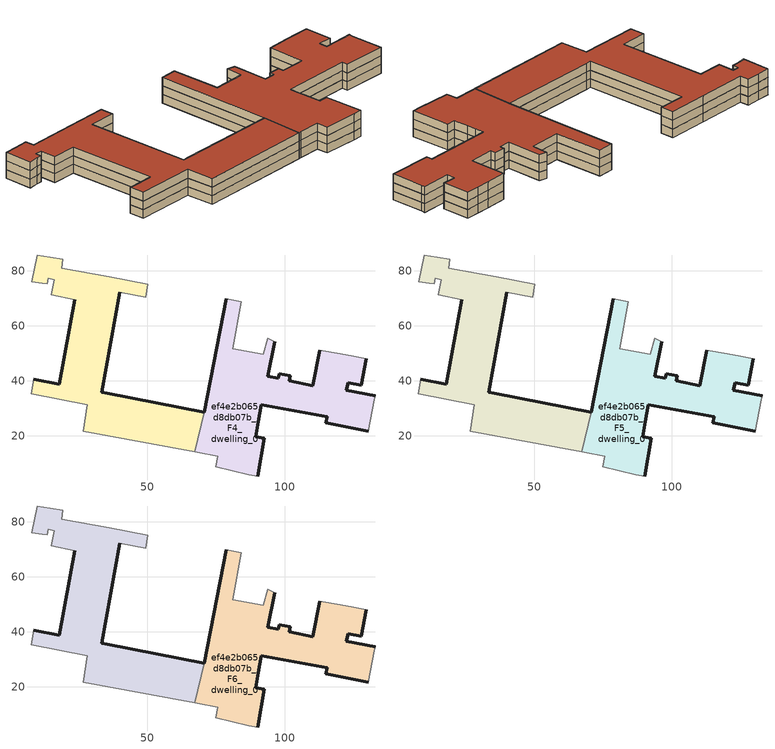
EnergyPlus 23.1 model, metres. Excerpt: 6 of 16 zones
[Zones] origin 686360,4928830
ef4e2b065d8db07b_F4_dwelling_0
 floor to ef4e2b065d8db07b_F3_dwelling_0 (EU_floor_Construction): 130.4,21.66 132.53,33.1 132.95,34.51 122.47,36.55 123.05,39.32 127.83,38.39 129.69,48.01 125.04,48.91 120.13,49.87 112.77,51.05 110.19,38.28 101.62,39.97 101.99,41.81 97.98,42.6 97.66,40.98 93.81,41.74 96.28,54.24 93.72,55.46 92.23,49.61 81.08,51.65 84.21,68.79 78.7,69.83 70.68,28.6 70.66,28.61 67.24,14.2 68.08,14.04 75.65,12.62 74.92,8.65 86.97,5.89 90.09,5.35 92.49,19.15 89.39,19.68 90.32,25.1 90.83,28.12 91.41,31.36 115.41,26.89 114.93,24.76 z12
 wall outside (EU_wall_Construction): 96.28,54.24 93.81,41.74 97.66,40.98 97.98,42.6 101.99,41.81 101.62,39.97 110.19,38.28 112.77,51.05 / 129.69,48.01 127.83,38.39 123.05,39.32 122.47,36.55 132.95,34.51 / 130.4,21.66 114.93,24.76 115.41,26.89 91.41,31.36 90.83,28.12 90.32,25.1 89.39,19.68 92.49,19.15 90.09,5.35 / 70.66,28.61 70.68,28.6 78.7,69.83 z12:15
 wall adiabatic (EU_wall_Construction): 112.77,51.05 120.13,49.87 125.04,48.91 129.69,48.01 / 132.95,34.51 132.54,33.1 130.4,21.66 / 90.09,5.35 86.97,5.89 74.92,8.65 75.65,12.62 68.08,14.04 67.24,14.2 / 78.7,69.83 84.21,68.79 81.08,51.65 92.23,49.61 93.72,55.46 96.28,54.24 z12:15
 wall to ef4e2b065d8db07b_F4_dwelling_1 (EU_wall_Construction): 67.24,14.2 70.66,28.61 z12:15
ef4e2b065d8db07b_F4_dwelling_1
 floor to ef4e2b065d8db07b_F3_dwelling_1 (EU_floor_Construction): 67.24,14.2 70.66,28.61 35.3,35.42 33.34,35.82 39.9,72.32 49.3,70.43 50.16,75.2 36.07,77.85 18.74,81.08 19.23,84.23 14.61,84.98 9.96,85.82 7.92,76.03 11.62,75.51 13.47,75.3 13.87,77.41 16.14,76.87 15.01,71.26 23.46,69.57 17.9,38.8 8.6,40.62 7.68,35.34 28.16,31.34 26.61,21.7 z12
 wall outside (EU_wall_Construction): 39.9,72.32 33.34,35.82 35.3,35.42 70.66,28.61 / 8.6,40.62 17.9,38.8 23.46,69.57 z12:15
 wall adiabatic (EU_wall_Construction): 67.24,14.2 26.61,21.7 28.16,31.34 7.68,35.34 8.6,40.62 / 23.46,69.57 15.01,71.26 16.14,76.87 13.87,77.41 13.47,75.3 11.62,75.51 7.92,76.03 9.96,85.82 14.61,84.98 19.23,84.23 18.74,81.08 36.07,77.85 50.16,75.2 49.3,70.43 39.9,72.32 z12:15
ef4e2b065d8db07b_F5_dwelling_0
 floor to ef4e2b065d8db07b_F4_dwelling_0 (EU_floor_Construction): 130.4,21.66 132.53,33.1 132.95,34.51 122.47,36.55 123.05,39.32 127.83,38.39 129.69,48.01 125.04,48.91 120.13,49.87 112.77,51.05 110.19,38.28 101.62,39.97 101.99,41.81 97.98,42.6 97.66,40.98 93.81,41.74 96.28,54.24 93.72,55.46 92.23,49.61 81.08,51.65 84.21,68.79 78.7,69.83 70.68,28.6 70.66,28.61 67.24,14.2 68.08,14.04 75.65,12.62 74.92,8.65 86.97,5.89 90.09,5.35 92.49,19.15 89.39,19.68 90.32,25.1 90.83,28.12 91.41,31.36 115.41,26.89 114.93,24.76 z15
 wall outside (EU_wall_Construction): 96.28,54.24 93.81,41.74 97.66,40.98 97.98,42.6 101.99,41.81 101.62,39.97 110.19,38.28 112.77,51.05 / 129.69,48.01 127.83,38.39 123.05,39.32 122.47,36.55 132.95,34.51 / 130.4,21.66 114.93,24.76 115.41,26.89 91.41,31.36 90.83,28.12 90.32,25.1 89.39,19.68 92.49,19.15 90.09,5.35 / 70.66,28.61 70.68,28.6 78.7,69.83 z15:18
 wall adiabatic (EU_wall_Construction): 112.77,51.05 120.13,49.87 125.04,48.91 129.69,48.01 / 132.95,34.51 132.54,33.1 130.4,21.66 / 90.09,5.35 86.97,5.89 74.92,8.65 75.65,12.62 68.08,14.04 67.24,14.2 / 78.7,69.83 84.21,68.79 81.08,51.65 92.23,49.61 93.72,55.46 96.28,54.24 z15:18
 wall to ef4e2b065d8db07b_F5_dwelling_1 (EU_wall_Construction): 67.24,14.2 70.66,28.61 z15:18
ef4e2b065d8db07b_F5_dwelling_1
 floor to ef4e2b065d8db07b_F4_dwelling_1 (EU_floor_Construction): 67.24,14.2 70.66,28.61 35.3,35.42 33.34,35.82 39.9,72.32 49.3,70.43 50.16,75.2 36.07,77.85 18.74,81.08 19.23,84.23 14.61,84.98 9.96,85.82 7.92,76.03 11.62,75.51 13.47,75.3 13.87,77.41 16.14,76.87 15.01,71.26 23.46,69.57 17.9,38.8 8.6,40.62 7.68,35.34 28.16,31.34 26.61,21.7 z15
 wall outside (EU_wall_Construction): 39.9,72.32 33.34,35.82 35.3,35.42 70.66,28.61 / 8.6,40.62 17.9,38.8 23.46,69.57 z15:18
 wall adiabatic (EU_wall_Construction): 67.24,14.2 26.61,21.7 28.16,31.34 7.68,35.34 8.6,40.62 / 23.46,69.57 15.01,71.26 16.14,76.87 13.87,77.41 13.47,75.3 11.62,75.51 7.92,76.03 9.96,85.82 14.61,84.98 19.23,84.23 18.74,81.08 36.07,77.85 50.16,75.2 49.3,70.43 39.9,72.32 z15:18
ef4e2b065d8db07b_F6_dwelling_0
 floor to ef4e2b065d8db07b_F5_dwelling_0 (EU_floor_Construction): 130.4,21.66 132.53,33.1 132.95,34.51 122.47,36.55 123.05,39.32 127.83,38.39 129.69,48.01 125.04,48.91 120.13,49.87 112.77,51.05 110.19,38.28 101.62,39.97 101.99,41.81 97.98,42.6 97.66,40.98 93.81,41.74 96.28,54.24 93.72,55.46 92.23,49.61 81.08,51.65 84.21,68.79 78.7,69.83 70.68,28.6 70.66,28.61 67.24,14.2 68.08,14.04 75.65,12.62 74.92,8.65 86.97,5.89 90.09,5.35 92.49,19.15 89.39,19.68 90.32,25.1 90.83,28.12 91.41,31.36 115.41,26.89 114.93,24.76 z18
 wall outside (EU_wall_Construction): 96.28,54.24 93.81,41.74 97.66,40.98 97.98,42.6 101.99,41.81 101.62,39.97 110.19,38.28 112.77,51.05 / 129.69,48.01 127.83,38.39 123.05,39.32 122.47,36.55 132.95,34.51 / 130.4,21.66 114.93,24.76 115.41,26.89 91.41,31.36 90.83,28.12 90.32,25.1 89.39,19.68 92.49,19.15 90.09,5.35 / 70.66,28.61 70.68,28.6 78.7,69.83 z18:21
 wall adiabatic (EU_wall_Construction): 112.77,51.05 120.13,49.87 125.04,48.91 129.69,48.01 / 132.95,34.51 132.54,33.1 130.4,21.66 / 90.09,5.35 86.97,5.89 74.92,8.65 75.65,12.62 68.08,14.04 67.24,14.2 / 78.7,69.83 84.21,68.79 81.08,51.65 92.23,49.61 93.72,55.46 96.28,54.24 z18:21
 wall to ef4e2b065d8db07b_F6_dwelling_1 (EU_wall_Construction): 67.24,14.2 70.66,28.61 z18:21
 roof outside (EU_roof_Construction): 129.69,48.01 127.83,38.39 123.05,39.32 122.47,36.55 132.95,34.51 132.54,33.1 130.4,21.66 114.93,24.76 115.41,26.89 91.41,31.36 90.83,28.12 90.32,25.1 89.39,19.68 92.49,19.15 90.09,5.35 86.97,5.89 74.92,8.65 75.65,12.62 68.08,14.04 67.24,14.2 70.66,28.61 70.68,28.6 78.7,69.83 84.21,68.79 81.08,51.65 92.23,49.61 93.72,55.46 96.28,54.24 93.81,41.74 97.66,40.98 97.98,42.6 101.99,41.81 101.62,39.97 110.19,38.28 112.77,51.05 120.13,49.87 125.04,48.91 z21
ef4e2b065d8db07b_F6_dwelling_1
 floor to ef4e2b065d8db07b_F5_dwelling_1 (EU_floor_Construction): 67.24,14.2 70.66,28.61 35.3,35.42 33.34,35.82 39.9,72.32 49.3,70.43 50.16,75.2 36.07,77.85 18.74,81.08 19.23,84.23 14.61,84.98 9.96,85.82 7.92,76.03 11.62,75.51 13.47,75.3 13.87,77.41 16.14,76.87 15.01,71.26 23.46,69.57 17.9,38.8 8.6,40.62 7.68,35.34 28.16,31.34 26.61,21.7 z18
 wall outside (EU_wall_Construction): 39.9,72.32 33.34,35.82 35.3,35.42 70.66,28.61 / 8.6,40.62 17.9,38.8 23.46,69.57 z18:21
 wall adiabatic (EU_wall_Construction): 67.24,14.2 26.61,21.7 28.16,31.34 7.68,35.34 8.6,40.62 / 23.46,69.57 15.01,71.26 16.14,76.87 13.87,77.41 13.47,75.3 11.62,75.51 7.92,76.03 9.96,85.82 14.61,84.98 19.23,84.23 18.74,81.08 36.07,77.85 50.16,75.2 49.3,70.43 39.9,72.32 z18:21
 roof outside (EU_roof_Construction): 50.16,75.2 49.3,70.43 39.9,72.32 33.34,35.82 35.3,35.42 70.66,28.61 67.24,14.2 26.61,21.7 28.16,31.34 7.68,35.34 8.6,40.62 17.9,38.8 23.46,69.57 15.01,71.26 16.14,76.87 13.87,77.41 13.47,75.3 11.62,75.51 7.92,76.03 9.96,85.82 14.61,84.98 19.23,84.23 18.74,81.08 36.07,77.85 z21
[Building]
EU S2 Campaign: North Axis=0; Terrain=City; Solar Distribution=FullExterior
[Site:Location]
Bologna: Latitude=44.5; Longitude=11.25; Time Zone=1; Elevation=37
[SizingPeriod:WeatherFileDays]
AnnualSizingPeriod: Begin Month=1; Begin Day of Month=1; End Month=12; End Day of Month=31; Day of Week for Start Day=Monday; Use Weather File Daylight Saving Period=No; Use Weather File Rain and Snow Indicators=No
[MATERIAL]
EU_InternalMass_Material: Roughness=MediumRough; Thickness=0.1; Conductivity=1; Density=1800; Specific Heat=900; Thermal Absorptance=0.9; Solar Absorptance=0.7; Visible Absorptance=0.7
[MATERIAL:NOMASS] Roughness=MediumRough; Thermal Absorptance=0.9; Solar Absorptance=0.7; Visible Absorptance=0.7
Name | Thermal Resistance
EU_wall_NoMass | 0.905828
EU_roof_NoMass | 0.37593
EU_floor_NoMass | 0.67114
[CONSTRUCTION]
EU_wall_Construction: EU_wall_NoMass
EU_roof_Construction: EU_roof_NoMass
EU_floor_Construction: EU_floor_NoMass
EU_InternalMass_Construction: EU_InternalMass_Material
[ZONE] Type=1; Multiplier=1; Ceiling Height=autocalculate; Floor Area=autocalculate; Part of Total Floor Area=Yes
Name | Volume
ef4e2b065d8db07b_F4_dwelling_0; ef4e2b065d8db07b_F5_dwelling_0; ef4e2b065d8db07b_F6_dwelling_0 | 5034.14
ef4e2b065d8db07b_F4_dwelling_1; ef4e2b065d8db07b_F5_dwelling_1; ef4e2b065d8db07b_F6_dwelling_1 | 4818.71
[INTERNALMASS] Construction=EU_InternalMass_Construction
Name | Zone or ZoneList | Surface Area
ef4e2b065d8db07b_F4_dwelling_0_EU_InternalMass | ef4e2b065d8db07b_F4_dwelling_0 | 1678.04
ef4e2b065d8db07b_F4_dwelling_1_EU_InternalMass | ef4e2b065d8db07b_F4_dwelling_1 | 1606.24
ef4e2b065d8db07b_F5_dwelling_0_EU_InternalMass | ef4e2b065d8db07b_F5_dwelling_0 | 1678.04
ef4e2b065d8db07b_F5_dwelling_1_EU_InternalMass | ef4e2b065d8db07b_F5_dwelling_1 | 1606.24
ef4e2b065d8db07b_F6_dwelling_0_EU_InternalMass | ef4e2b065d8db07b_F6_dwelling_0 | 1678.04
ef4e2b065d8db07b_F6_dwelling_1_EU_InternalMass | ef4e2b065d8db07b_F6_dwelling_1 | 1606.24
[OTHEREQUIPMENT] Fuel Type=Electricity; Design Level Calculation Method=Watts/Area; Power per Zone Floor Area=1; Fraction Latent=0; Fraction Radiant=0; Fraction Lost=0; Carbon Dioxide Generation Rate=0; EndUse Subcategory=EU_Step8_InternalGains
Name | Zone or ZoneList or Space or SpaceList | Schedule
EU_Step8_InternalGain_ef4e2b065d8db07b_F4_dwelling_0_f000 | ef4e2b065d8db07b_F4_dwelling_0 | EU_Step8_GainSchedule_ef4e2b065d8db07b_F4_dwelling_0_f000
EU_Step8_InternalGain_ef4e2b065d8db07b_F4_dwelling_1_f000 | ef4e2b065d8db07b_F4_dwelling_1 | EU_Step8_GainSchedule_ef4e2b065d8db07b_F4_dwelling_1_f000
EU_Step8_InternalGain_ef4e2b065d8db07b_F5_dwelling_0_f000 | ef4e2b065d8db07b_F5_dwelling_0 | EU_Step8_GainSchedule_ef4e2b065d8db07b_F5_dwelling_0_f000
EU_Step8_InternalGain_ef4e2b065d8db07b_F5_dwelling_1_f000 | ef4e2b065d8db07b_F5_dwelling_1 | EU_Step8_GainSchedule_ef4e2b065d8db07b_F5_dwelling_1_f000
EU_Step8_InternalGain_ef4e2b065d8db07b_F6_dwelling_0_f000 | ef4e2b065d8db07b_F6_dwelling_0 | EU_Step8_GainSchedule_ef4e2b065d8db07b_F6_dwelling_0_f000
EU_Step8_InternalGain_ef4e2b065d8db07b_F6_dwelling_1_f000 | ef4e2b065d8db07b_F6_dwelling_1 | EU_Step8_GainSchedule_ef4e2b065d8db07b_F6_dwelling_1_f000
[ZONEVENTILATION:DESIGNFLOWRATE] Schedule=EU_AlwaysOn; Design Flow Rate Calculation Method=AirChanges/Hour; Air Changes per Hour=0.73129; Ventilation Type=Natural; Fan Pressure Rise=0; Fan Total Efficiency=1; Constant Term Coefficient=1; Temperature Term Coefficient=0; Velocity Term Coefficient=0; Velocity Squared Term Coefficient=0; Minimum Indoor Temperature=-100; Maximum Indoor Temperature=100; Delta Temperature=-100; Minimum Outdoor Temperature=-100; Maximum Outdoor Temperature=100; Maximum Wind Speed=40
Name | Zone or ZoneList or Space or SpaceList
EU_ConstantAir_ef4e2b065d8db07b_F4_dwelling_0 | ef4e2b065d8db07b_F4_dwelling_0
EU_ConstantAir_ef4e2b065d8db07b_F4_dwelling_1 | ef4e2b065d8db07b_F4_dwelling_1
EU_ConstantAir_ef4e2b065d8db07b_F5_dwelling_0 | ef4e2b065d8db07b_F5_dwelling_0
EU_ConstantAir_ef4e2b065d8db07b_F5_dwelling_1 | ef4e2b065d8db07b_F5_dwelling_1
EU_ConstantAir_ef4e2b065d8db07b_F6_dwelling_0 | ef4e2b065d8db07b_F6_dwelling_0
EU_ConstantAir_ef4e2b065d8db07b_F6_dwelling_1 | ef4e2b065d8db07b_F6_dwelling_1
[HVACTEMPLATE:ZONE:IDEALLOADSAIRSYSTEM] System Availability Schedule=EU_AlwaysOn; Maximum Heating Supply Air Temperature=50; Minimum Cooling Supply Air Temperature=13; Maximum Heating Supply Air Humidity Ratio=0.0156; Minimum Cooling Supply Air Humidity Ratio=0.0077; Heating Limit=NoLimit; Cooling Limit=NoLimit; Heating Availability Schedule=EU_AlwaysOn; Cooling Availability Schedule=EU_CoolingOff; Dehumidification Control Type=ConstantSensibleHeatRatio; Cooling Sensible Heat Ratio=0.7; Dehumidification Setpoint=60; Humidification Control Type=None; Humidification Setpoint=30; Outdoor Air Method=None; Outdoor Air Flow Rate per Person=0.00944; Outdoor Air Flow Rate per Zone Floor Area=0; Outdoor Air Flow Rate per Zone=0; Demand Controlled Ventilation Type=None; Outdoor Air Economizer Type=NoEconomizer; Heat Recovery Type=None; Sensible Heat Recovery Effectiveness=0.7; Latent Heat Recovery Effectiveness=0.65
Name | Template Thermostat
ef4e2b065d8db07b_F4_dwelling_0 | EU_HeatOnly_ef4e2b065d8db07b_F4_dwelling_0
ef4e2b065d8db07b_F4_dwelling_1 | EU_HeatOnly_ef4e2b065d8db07b_F4_dwelling_1
ef4e2b065d8db07b_F5_dwelling_0 | EU_HeatOnly_ef4e2b065d8db07b_F5_dwelling_0
ef4e2b065d8db07b_F5_dwelling_1 | EU_HeatOnly_ef4e2b065d8db07b_F5_dwelling_1
ef4e2b065d8db07b_F6_dwelling_0 | EU_HeatOnly_ef4e2b065d8db07b_F6_dwelling_0
ef4e2b065d8db07b_F6_dwelling_1 | EU_HeatOnly_ef4e2b065d8db07b_F6_dwelling_1
[SIZING:ZONE] Zone Cooling Design Supply Air Temperature Input Method=SupplyAirTemperature; Zone Cooling Design Supply Air Temperature=13; Zone Heating Design Supply Air Temperature Input Method=SupplyAirTemperature; Zone Heating Design Supply Air Temperature=50; Zone Cooling Design Supply Air Humidity Ratio=0.008; Zone Heating Design Supply Air Humidity Ratio=0.008; Cooling Design Air Flow Method=DesignDay; Cooling Design Air Flow Rate=0; Cooling Minimum Air Flow per Zone Floor Area=0.000762; Cooling Minimum Air Flow=0; Cooling Minimum Air Flow Fraction=0.2; Heating Design Air Flow Method=DesignDay; Heating Design Air Flow Rate=0; Heating Maximum Air Flow per Zone Floor Area=0.002032; Heating Maximum Air Flow=0.141576; Heating Maximum Air Flow Fraction=0.3; Account for Dedicated Outdoor Air System=No; Dedicated Outdoor Air System Control Strategy=NeutralSupplyAir; Dedicated Outdoor Air Low Setpoint Temperature for Design=autosize; Dedicated Outdoor Air High Setpoint Temperature for Design=autosize; Zone Load Sizing Method=Sensible Load Only No Latent Load; Zone Latent Cooling Design Supply Air Humidity Ratio Input Method=HumidityRatioDifference; Zone Cooling Design Supply Air Humidity Ratio Difference=0.005; Zone Latent Heating Design Supply Air Humidity Ratio Input Method=HumidityRatioDifference; Zone Humidification Design Supply Air Humidity Ratio Difference=0.005
ef4e2b065d8db07b_F4_dwelling_0; ef4e2b065d8db07b_F4_dwelling_1; ef4e2b065d8db07b_F5_dwelling_0; ef4e2b065d8db07b_F5_dwelling_1; ef4e2b065d8db07b_F6_dwelling_0; ef4e2b065d8db07b_F6_dwelling_1
[SCHEDULE:CONSTANT]
Name | Hourly Value
EU_AlwaysOn | 1
EU_CoolingOff | 0
[SCHEDULE:FILE] Column Number=1; Rows to Skip at Top=0; Number of Hours of Data=8760; Column Separator=Comma; Interpolate to Timestep=No; Minutes per Item=60; Adjust Schedule for Daylight Savings=Yes
Name | File
EU_Step8_GainSchedule_ef4e2b065d8db07b_F4_dwelling_0_f000 | ../../schedules/ef4e2b065d8db07b/ef4e2b065d8db07b_F4_dwelling_0_f000_gain.csv
EU_Step8_GainSchedule_ef4e2b065d8db07b_F4_dwelling_1_f000 | ../../schedules/ef4e2b065d8db07b/ef4e2b065d8db07b_F4_dwelling_1_f000_gain.csv
EU_Step8_GainSchedule_ef4e2b065d8db07b_F5_dwelling_0_f000 | ../../schedules/ef4e2b065d8db07b/ef4e2b065d8db07b_F5_dwelling_0_f000_gain.csv
EU_Step8_GainSchedule_ef4e2b065d8db07b_F5_dwelling_1_f000 | ../../schedules/ef4e2b065d8db07b/ef4e2b065d8db07b_F5_dwelling_1_f000_gain.csv
EU_Step8_GainSchedule_ef4e2b065d8db07b_F6_dwelling_0_f000 | ../../schedules/ef4e2b065d8db07b/ef4e2b065d8db07b_F6_dwelling_0_f000_gain.csv
EU_Step8_GainSchedule_ef4e2b065d8db07b_F6_dwelling_1_f000 | ../../schedules/ef4e2b065d8db07b/ef4e2b065d8db07b_F6_dwelling_1_f000_gain.csv
